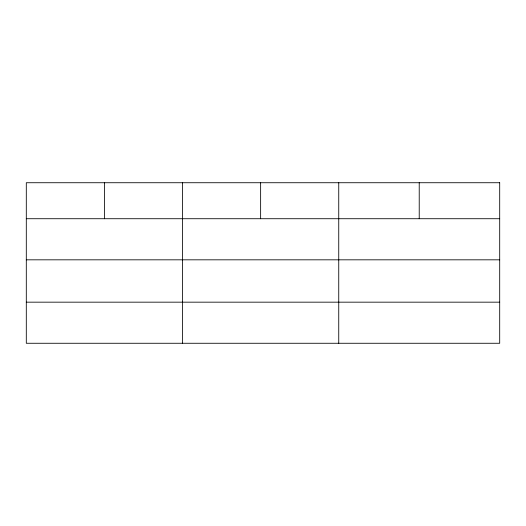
<?xml version="1.0" encoding="UTF-8"?>
<svg xmlns="http://www.w3.org/2000/svg" width="526" height="526" viewBox="0 0 526 526"><rect width="100%" height="100%" fill="white"/><g stroke="black" fill="none" stroke-linecap="round" stroke-linejoin="round"><path stroke-width="0.79" d="M26.3 218.724L499.7 218.724M26.3 259.824L499.7 259.824M26.3 302.167L499.7 302.167M419.222 182.732L419.222 218.724M338.744 182.732L338.744 343.268M260.633 182.732L260.633 218.724M182.522 182.732L182.522 343.268M104.411 182.732L104.411 218.724M499.7 182.732L26.3 182.732L26.3 343.268L499.7 343.268L499.7 182.732"/></g></svg>
